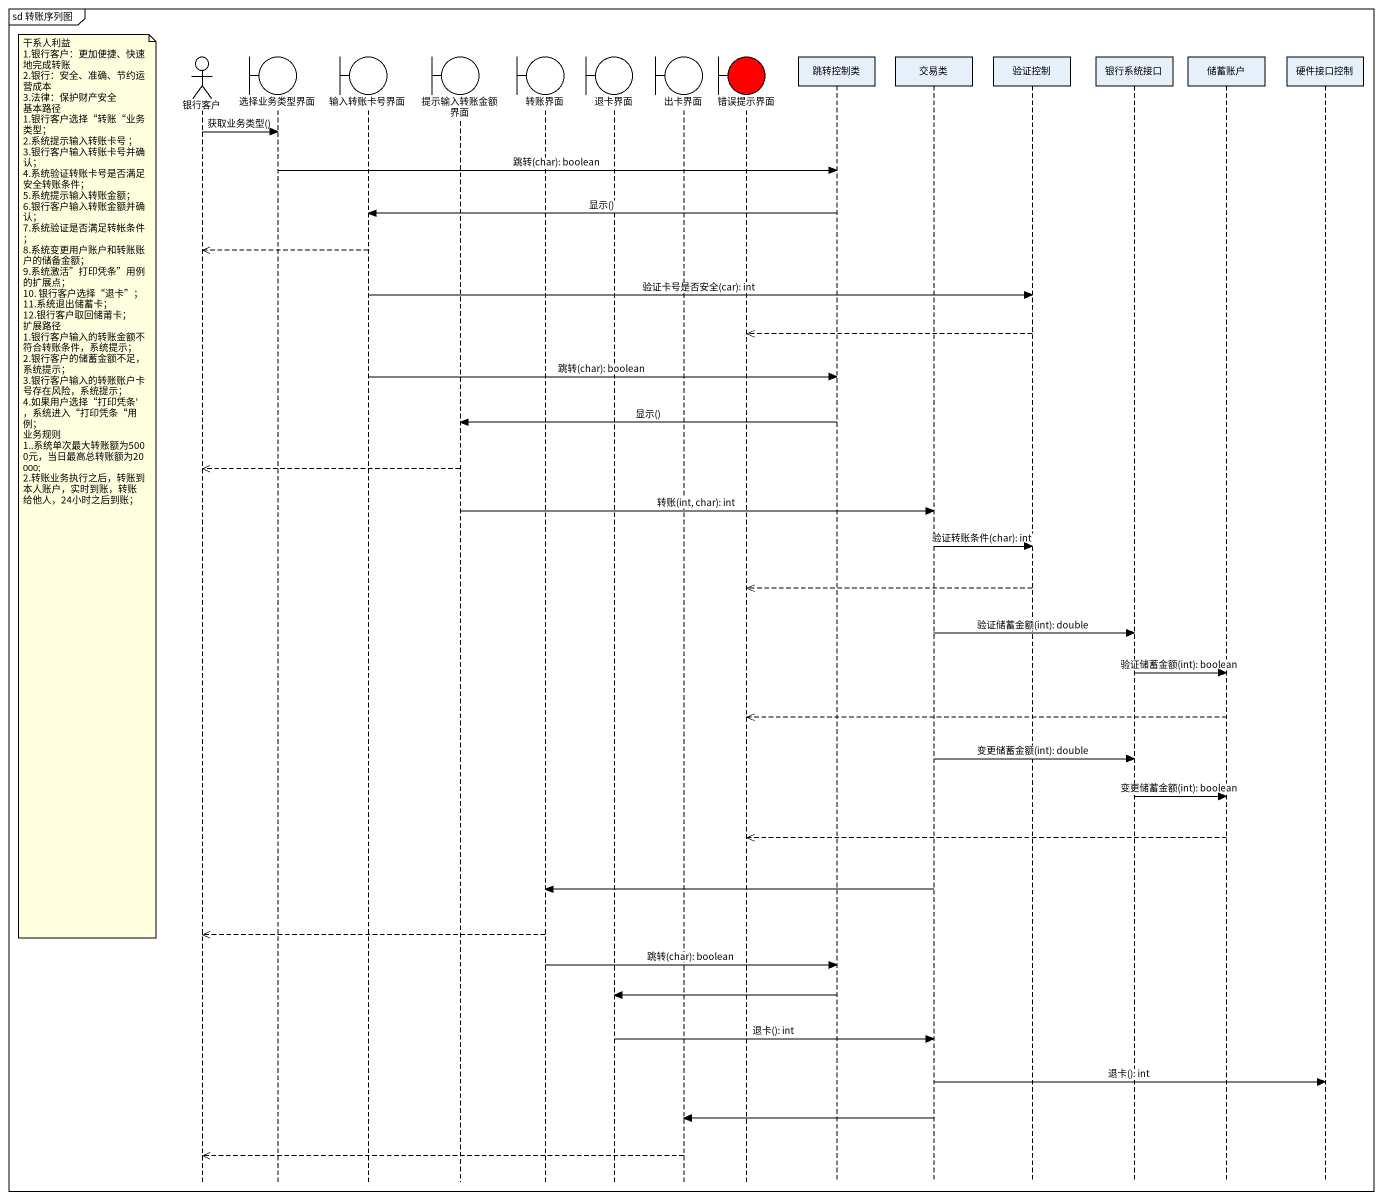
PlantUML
@startuml
mainframe sd 转账序列图
hide footbox
actor 银行客户
boundary 选择业务类型界面
boundary 输入转账卡号界面
boundary 提示输入转账金额界面
boundary 转账界面
boundary 退卡界面
boundary 出卡界面
boundary 错误提示界面 #FF0000
participant 跳转控制类
participant 交易类
participant 验证控制
participant 银行系统接口
participant 储蓄账户
participant 硬件接口控制

银行客户 -> 选择业务类型界面 : 获取业务类型()
选择业务类型界面 -> 跳转控制类 : 跳转(char): boolean
跳转控制类 -> 输入转账卡号界面 : 显示()
输入转账卡号界面 -->> 银行客户
输入转账卡号界面 -> 验证控制 : 验证卡号是否安全(car): int
验证控制 -->> 错误提示界面
输入转账卡号界面 -> 跳转控制类 : 跳转(char): boolean
跳转控制类 -> 提示输入转账金额界面 : 显示()
提示输入转账金额界面 -->> 银行客户
note left of 银行客户
  干系人利益
  1.银行客户：更加便捷、快速地完成转账
  2.银行：安全、准确、节约运营成本
  3.法律：保护财产安全
  基本路径
  1.银行客户选择“转账“业务类型；
  2.系统提示输入转账卡号 ；
  3.银行客户输入转账卡号并确认；
  4.系统验证转账卡号是否满足安全转账条件；
  5.系统提示输入转账金额；
  6.银行客户输入转账金额并确认；
  7.系统验证是否满足转帐条件；
  8.系统变更用户账户和转账账户的储备金额；
  9.系统激活”打印凭条”用例的扩展点；
  10. 银行客户选择“退卡”；
  11.系统退出储蓄卡；
  12.银行客户取回储莆卡；
  扩展路径
  1.银行客户输入的转账金额不符合转账条件，系统提示；
  2.银行客户的储蓄金额不足，系统提示；
  3.银行客户输入的转账账户卡号存在风险，系统提示；
  4.如果用户选择“打印凭条'，系统进入“打印凭条“用例；
  业务规则
  1..系统单次最大转账额为5000元，当日最高总转账额为20000;
  2.转账业务执行之后，转账到本人账户，实时到账，转账给他人，24小时之后到账；
end note
提示输入转账金额界面 -> 交易类 : 转账(int, char): int
交易类 -> 验证控制 : 验证转账条件(char): int
验证控制 -->> 错误提示界面
交易类 -> 银行系统接口 : 验证储蓄金额(int): double
银行系统接口 -> 储蓄账户 : 验证储蓄金额(int): boolean
储蓄账户 -->> 错误提示界面
交易类 -> 银行系统接口 : 变更储蓄金额(int): double
银行系统接口 -> 储蓄账户 : 变更储蓄金额(int): boolean
储蓄账户 -->> 错误提示界面
交易类 -> 转账界面
转账界面 -->> 银行客户
转账界面 -> 跳转控制类 : 跳转(char): boolean
跳转控制类 -> 退卡界面
退卡界面 -> 交易类 : 退卡(): int
交易类 -> 硬件接口控制 : 退卡(): int
交易类 -> 出卡界面
出卡界面 -->> 银行客户
@enduml
